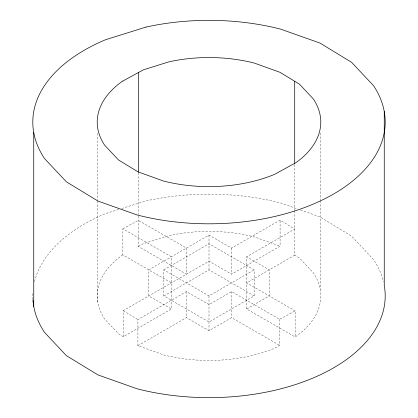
<?xml version="1.0" encoding="UTF-8"?>
<svg xmlns="http://www.w3.org/2000/svg" width="418" height="418" viewBox="0 0 418 418"><rect width="100%" height="100%" fill="white"/><g stroke="black" fill="none" stroke-linecap="round" stroke-linejoin="round"><path stroke-width="0.31" stroke-dasharray="2.09 1.57" d="M122.861 254.881L122.197 255.262A111.778 64.534 0 0 0 104.61 318.991L118.513 333.804L123.284 336.715L171.364 308.959L171.364 256.804L122.861 228.803L122.861 254.881L171.364 282.881M294.716 210.818L294.716 255.121L299.487 258.037L313.39 272.849A111.778 64.534 0 0 1 295.803 336.579L295.139 336.96L246.636 308.959L246.636 256.804L294.716 229.048L280.086 220.114L231.582 248.114L209 235.078L148.782 269.845L148.782 295.918L171.364 308.959M163.835 269.845L209 243.767L254.165 269.845L254.165 295.918L209 321.996L163.835 295.918L163.835 269.845L209 295.918L254.165 269.845M123.284 336.715L123.284 310.637L209 261.151L231.582 274.192L280.086 246.186L280.086 220.114M163.835 295.918L209 269.845L254.165 295.918M279.658 319.331L279.658 345.404L274.621 348.163A111.778 64.534 0 0 1 163.443 354.851L137.914 345.649L137.914 319.577L186.418 291.571L209 304.612L231.582 291.571L279.658 319.331L295.139 310.882L295.139 336.96M137.914 345.649L186.418 317.649L209 330.685L231.582 317.649L279.658 345.404M294.716 255.121L246.636 282.881L295.139 310.882M246.636 308.959L269.218 295.918L269.218 269.845L246.636 256.804M122.861 228.803L138.337 220.354L186.418 248.114L186.418 274.192L138.337 246.432L138.337 215.145M138.337 246.432L143.379 243.678L169.039 235.653A111.778 64.534 0 0 1 254.557 236.99L280.086 246.186M118.644 209.475L105.561 213.567A176.197 101.726 0 0 0 34.501 281.826M121.758 208.498L146.007 200.917A176.197 101.726 0 0 1 280.812 203.023L297.449 208.922M300.5 210.003L320.01 216.921L351.642 236.201L373.556 259.552A176.197 101.726 0 0 1 383.473 281.716M123.284 310.637L137.914 319.577M320.172 132.971L320.172 200.034M320.172 200.687L320.172 289.23M294.716 164.603L294.716 210.17M231.582 248.114L231.582 274.192M231.582 291.571L231.582 317.649M209 235.078L209 269.845M209 295.918L209 330.685M186.418 291.571L186.418 317.649M138.337 172.838L138.337 214.497M97.828 133.326L97.828 200.389M97.828 201.037L97.828 302.606M32.902 299.361A176.197 101.726 0 0 1 32.917 292.187"/><path stroke-width="0.63" d="M384.252 111.538L384.252 285.379A176.197 101.726 0 0 1 137.188 388.813L97.99 374.92L66.358 355.64L44.444 332.289A176.197 101.726 0 0 1 32.944 300.014M294.716 81.285L294.716 163.95M138.337 72.591L138.337 172.185M33.748 132.621L33.748 306.462M122.861 81.04L122.197 81.421A111.778 64.534 0 0 0 104.61 145.15L118.513 159.963L137.914 171.814L163.443 181.01A111.778 64.534 0 0 0 274.621 174.322L295.803 162.738A111.778 64.534 0 0 0 313.39 99.009L299.487 84.196L280.086 72.351L254.557 63.149A111.778 64.534 0 0 0 169.039 61.812L143.379 69.837L122.861 81.04M146.007 27.076L105.561 39.726A176.197 101.726 0 0 0 44.444 158.448L66.358 181.799L97.99 201.079L137.188 214.977A176.197 101.726 0 0 0 330.173 195.938A176.197 101.726 0 0 0 373.556 85.711L351.642 62.36L320.01 43.08L280.812 29.187A176.197 101.726 0 0 0 146.007 27.076"/></g></svg>
